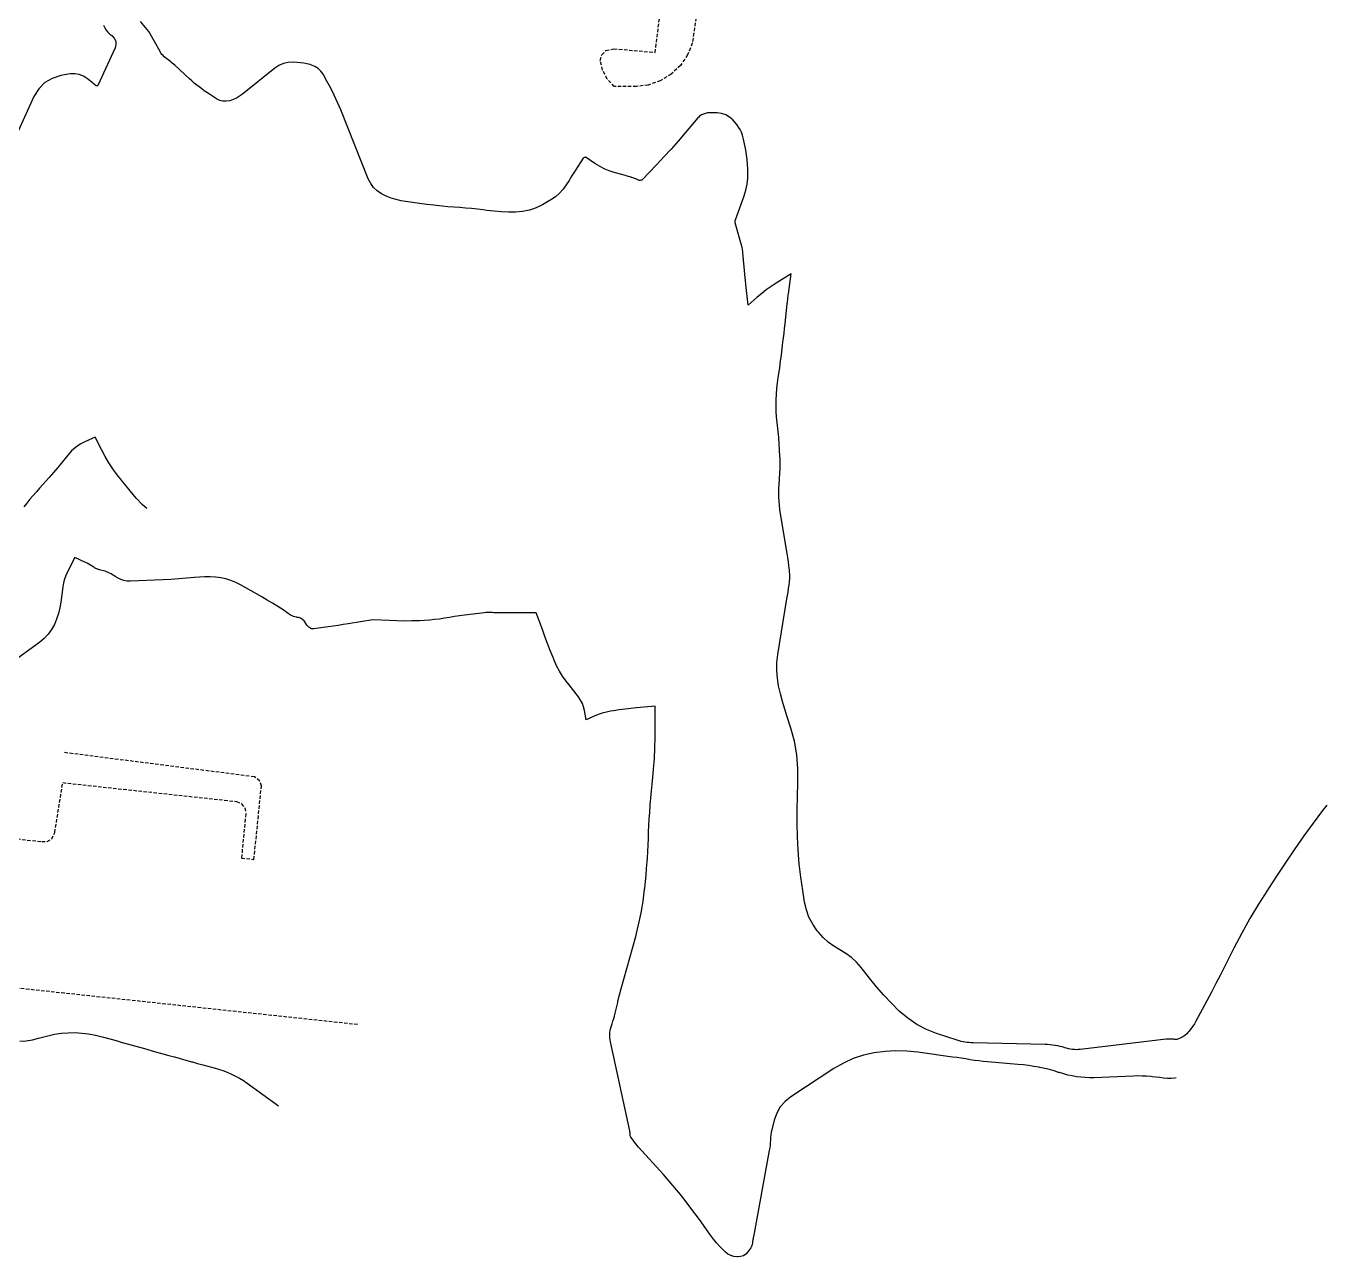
# Model space of a CAD drawing. Header units: inches. Extents: x 179221 to 180407, y 654181 to 655021.
# Drawn here: x 180311 to 180407, y 654275 to 654365.9 of the extents above; entities that cross this region are included whole.
import ezdxf

# ---------------------------------------------------------------- set-up
doc = ezdxf.new("R2010")
doc.units = ezdxf.units.IN
doc.header["$MEASUREMENT"] = 0
doc.linetypes.add('HIDDEN', pattern=[0.375, 0.25, -0.125])
for name, color, linetype in [('1506', 42, 'Continuous'), ('1507', 32, 'Continuous'), ('2404', 6, 'HIDDEN')]:
    doc.layers.add(name, color=color, linetype=linetype)

msp = doc.modelspace()

# ---------------------------------------------------------------- linework, layer by layer
at = {"layer": '1506', "lineweight": -3}
for points, elevation in [([(180407.046, 654308.353), (180406.724, 654307.958), (180406.018, 654307.026), (180405.335, 654306.078), (180404.672, 654305.114), (180404.015, 654304.147), (180403.367, 654303.173), (180402.725, 654302.195), (180402.649, 654302.078), (180401.991, 654301.029), (180401.356, 654299.967), (180400.755, 654298.884), (180400.178, 654297.789), (180399.172, 654295.803), (180398.844, 654295.164), (180398.513, 654294.527), (180398.177, 654293.893), (180397.837, 654293.261), (180397.37, 654292.402), (180397.255, 654292.205), (180397.133, 654292.013), (180396.999, 654291.828), (180396.859, 654291.648), (180396.778, 654291.551), (180396.665, 654291.433), (180396.543, 654291.327), (180396.407, 654291.239), (180396.262, 654291.164), (180396.087, 654291.088), (180396.022, 654291.066), (180395.955, 654291.05), (180395.886, 654291.045), (180395.817, 654291.047), (180395.746, 654291.053), (180395.676, 654291.06), (180395.605, 654291.065), (180395.535, 654291.07), (180395.509, 654291.071), (180395.425, 654291.074), (180395.342, 654291.074), (180395.259, 654291.069), (180395.175, 654291.062), (180388.823, 654290.302), (180388.679, 654290.291), (180388.535, 654290.286), (180388.391, 654290.292), (180388.247, 654290.304), (180388.104, 654290.327), (180387.962, 654290.355), (180387.822, 654290.39), (180387.683, 654290.432), (180387.647, 654290.444), (180387.49, 654290.491), (180387.332, 654290.533), (180387.171, 654290.567), (180387.01, 654290.595), (180386.966, 654290.602), (180386.781, 654290.626), (180386.596, 654290.646), (180386.411, 654290.659), (180386.225, 654290.667), (180380.926, 654290.796), (180380.775, 654290.803), (180380.623, 654290.812), (180380.472, 654290.827), (180380.322, 654290.845), (180380.172, 654290.869), (180380.024, 654290.899), (180379.878, 654290.937), (180379.733, 654290.981), (180378.219, 654291.482), (180377.466, 654291.789), (180376.749, 654292.156), (180376.087, 654292.614), (180375.462, 654293.134), (180374.878, 654293.713), (180374.314, 654294.309), (180373.777, 654294.931), (180373.258, 654295.569), (180372.639, 654296.367), (180372.297, 654296.753), (180371.927, 654297.104), (180371.514, 654297.403), (180371.072, 654297.668), (180370.629, 654297.932), (180370.213, 654298.229), (180369.839, 654298.577), (180369.491, 654298.957), (180369.399, 654299.072), (180369.07, 654299.555), (180368.796, 654300.063), (180368.605, 654300.607), (180368.468, 654301.175), (180368.33, 654302.051), (180368.192, 654303.036), (180368.077, 654304.024), (180367.998, 654305.016), (180367.942, 654306.009), (180367.918, 654307.004), (180367.912, 654308), (180367.935, 654308.994), (180367.977, 654309.989), (180367.981, 654310.048), (180367.98, 654311.065), (180367.905, 654312.071), (180367.717, 654313.063), (180367.453, 654314.044), (180367.177, 654314.881), (180367.001, 654315.443), (180366.836, 654316.008), (180366.69, 654316.578), (180366.555, 654317.151), (180366.463, 654317.728), (180366.414, 654318.306), (180366.432, 654318.885), (180366.493, 654319.466), (180367.167, 654323.582), (180367.208, 654323.835), (180367.249, 654324.088), (180367.288, 654324.341), (180367.327, 654324.594), (180367.356, 654324.848), (180367.372, 654325.102), (180367.37, 654325.356), (180367.356, 654325.611), (180367.347, 654325.715), (180367.315, 654326.022), (180367.279, 654326.328), (180367.236, 654326.634), (180367.188, 654326.939), (180366.698, 654329.865), (180366.652, 654330.177), (180366.614, 654330.489), (180366.589, 654330.803), (180366.572, 654331.118), (180366.567, 654331.433), (180366.57, 654331.747), (180366.584, 654332.062), (180366.606, 654332.376), (180366.615, 654332.486), (180366.641, 654332.855), (180366.658, 654333.225), (180366.661, 654333.595), (180366.656, 654333.965), (180366.65, 654334.133), (180366.63, 654334.587), (180366.602, 654335.04), (180366.563, 654335.493), (180366.517, 654335.945), (180366.44, 654336.619), (180366.403, 654337.034), (180366.377, 654337.451), (180366.371, 654337.867), (180366.378, 654338.285), (180366.401, 654338.702), (180366.433, 654339.118), (180366.477, 654339.533), (180366.531, 654339.947), (180366.566, 654340.195), (180366.633, 654340.667), (180366.698, 654341.14), (180366.759, 654341.613), (180366.819, 654342.087), (180366.874, 654342.534), (180366.914, 654342.874), (180366.954, 654343.213), (180366.992, 654343.553), (180367.03, 654343.892), (180367.191, 654345.397), (180367.201, 654345.486), (180367.211, 654345.575), (180367.222, 654345.664), (180367.233, 654345.754), (180367.245, 654345.843), (180367.257, 654345.932), (180367.269, 654346.021), (180367.281, 654346.11), (180367.49, 654347.6), (180366.362, 654346.892), (180365.999, 654346.653), (180365.645, 654346.403), (180365.302, 654346.137), (180364.967, 654345.86), (180364.31, 654345.29), (180364.135, 654346.806), (180364.128, 654346.866), (180364.122, 654346.926), (180364.116, 654346.986), (180364.11, 654347.047), (180364.105, 654347.107), (180364.1, 654347.167), (180364.094, 654347.228), (180364.089, 654347.288), (180363.889, 654349.436), (180363.872, 654349.533), (180363.346, 654351.352), (180363.342, 654351.371), (180363.339, 654351.39), (180363.339, 654351.409), (180363.341, 654351.428), (180363.352, 654351.505), (180363.356, 654351.524), (180363.36, 654351.543), (180363.365, 654351.561), (180363.371, 654351.58), (180364.011, 654353.346), (180364.14, 654353.78), (180364.234, 654354.218), (180364.277, 654354.665), (180364.285, 654355.117), (180364.277, 654355.328), (180364.256, 654355.678), (180364.225, 654356.027), (180364.181, 654356.375), (180364.128, 654356.722), (180364.084, 654356.972), (180364.042, 654357.192), (180363.994, 654357.411), (180363.939, 654357.628), (180363.88, 654357.844), (180363.803, 654358.052), (180363.711, 654358.251), (180363.593, 654358.437), (180363.46, 654358.614), (180363.165, 654358.956), (180362.915, 654359.177), (180362.643, 654359.349), (180362.335, 654359.445), (180362.004, 654359.49), (180361.463, 654359.493), (180361.383, 654359.489), (180361.304, 654359.482), (180361.225, 654359.467), (180361.148, 654359.448), (180361.071, 654359.423), (180360.997, 654359.395), (180360.924, 654359.361), (180360.853, 654359.325), (180360.78, 654359.279), (180360.715, 654359.231), (180360.655, 654359.176), (180360.599, 654359.116), (180359.657, 654357.996), (180359.143, 654357.397), (180358.621, 654356.805), (180358.087, 654356.223), (180357.546, 654355.649), (180356.478, 654354.539), (180356.448, 654354.516), (180356.431, 654354.509), (180356.413, 654354.503), (180356.338, 654354.487), (180356.319, 654354.485), (180356.301, 654354.485), (180356.283, 654354.488), (180356.265, 654354.494), (180356.111, 654354.561), (180356.015, 654354.6), (180355.919, 654354.638), (180355.822, 654354.673), (180355.724, 654354.706), (180355.699, 654354.714), (180355.588, 654354.749), (180355.477, 654354.784), (180355.365, 654354.816), (180355.253, 654354.848), (180354.409, 654355.084), (180354.031, 654355.209), (180353.665, 654355.359), (180353.315, 654355.544), (180352.977, 654355.753), (180352.351, 654356.184), (180352.333, 654356.193), (180352.315, 654356.199), (180352.295, 654356.2), (180352.275, 654356.198), (180352.193, 654356.178), (180352.174, 654356.171), (180352.157, 654356.162), (180352.129, 654356.133), (180351.545, 654355.24), (180351.425, 654355.055), (180351.307, 654354.87), (180351.19, 654354.684), (180351.074, 654354.498), (180350.873, 654354.172), (180350.636, 654353.843), (180350.372, 654353.543), (180350.066, 654353.284), (180349.733, 654353.054), (180349.114, 654352.689), (180348.643, 654352.461), (180348.158, 654352.285), (180347.652, 654352.189), (180347.13, 654352.146), (180346.598, 654352.156), (180346.067, 654352.179), (180345.537, 654352.223), (180345.008, 654352.28), (180344.744, 654352.313), (180344.311, 654352.365), (180343.877, 654352.411), (180343.442, 654352.449), (180343.007, 654352.482), (180342.572, 654352.513), (180342.137, 654352.549), (180341.703, 654352.591), (180341.269, 654352.636), (180341.088, 654352.657), (180340.564, 654352.719), (180340.041, 654352.787), (180339.519, 654352.863), (180338.998, 654352.943), (180338.689, 654352.993), (180338.308, 654353.076), (180337.937, 654353.184), (180337.579, 654353.33), (180337.23, 654353.502), (180336.919, 654353.721), (180336.646, 654353.974), (180336.431, 654354.277), (180336.253, 654354.613), (180334.215, 654359.711), (180333.986, 654360.252), (180333.742, 654360.786), (180333.478, 654361.311), (180333.2, 654361.828), (180332.912, 654362.339), (180332.744, 654362.567), (180332.55, 654362.762), (180332.315, 654362.906), (180332.054, 654363.016), (180331.95, 654363.046), (180331.717, 654363.105), (180331.482, 654363.153), (180331.244, 654363.186), (180331.004, 654363.209), (180330.714, 654363.227), (180330.342, 654363.207), (180329.987, 654363.136), (180329.655, 654362.988), (180329.341, 654362.789), (180326.96, 654360.869), (180326.742, 654360.713), (180326.515, 654360.576), (180326.273, 654360.467), (180326.022, 654360.375), (180325.769, 654360.335), (180325.522, 654360.338), (180325.284, 654360.406), (180325.053, 654360.515), (180324.522, 654360.861), (180324.329, 654360.99), (180324.138, 654361.122), (180323.949, 654361.257), (180323.763, 654361.396), (180323.581, 654361.539), (180323.401, 654361.686), (180323.225, 654361.837), (180323.053, 654361.992), (180321.961, 654363), (180321.867, 654363.083), (180321.771, 654363.164), (180321.673, 654363.24), (180321.572, 654363.315), (180321.469, 654363.39), (180321.371, 654363.465), (180321.276, 654363.543), (180321.183, 654363.624), (180321.096, 654363.71), (180321.015, 654363.801), (180320.944, 654363.9), (180320.879, 654364.004), (180320.05, 654365.5), (180319.439, 654366.243)], 58.5), ([(180316.707, 654365.949), (180316.79, 654365.762), (180316.892, 654365.588), (180317.024, 654365.437), (180317.177, 654365.3), (180317.324, 654365.189), (180317.495, 654364.991), (180317.601, 654364.775), (180317.611, 654364.536), (180317.556, 654364.279), (180316.285, 654361.516), (180316.259, 654361.487), (180316.231, 654361.47), (180316.197, 654361.471), (180316.161, 654361.482), (180316.12, 654361.512), (180316.08, 654361.542), (180316.041, 654361.573), (180316.002, 654361.604), (180315.517, 654362.008), (180315.222, 654362.193), (180314.913, 654362.322), (180314.58, 654362.367), (180314.233, 654362.355), (180313.545, 654362.24), (180312.911, 654362.03), (180312.356, 654361.72), (180311.916, 654361.26), (180311.554, 654360.699), (180310.407, 654358.123)], 58.5), ([(180319.894, 654330.259), (180319.578, 654330.541), (180319.108, 654331.034), (180318.664, 654331.554), (180317.72, 654332.755), (180317.401, 654333.188), (180317.101, 654333.632), (180316.827, 654334.093), (180316.572, 654334.566), (180316.09, 654335.53), (180315.333, 654335.193), (180314.973, 654335), (180314.637, 654334.776), (180314.337, 654334.507), (180314.061, 654334.206), (180313.957, 654334.074), (180313.644, 654333.685), (180313.328, 654333.3), (180313.006, 654332.92), (180312.679, 654332.543), (180312.224, 654332.026), (180311.985, 654331.755), (180311.745, 654331.484), (180311.506, 654331.213), (180311.266, 654330.942), (180311.033, 654330.666), (180310.812, 654330.382)], 58)]:
    msp.add_lwpolyline(points, dxfattribs=dict(at, elevation=elevation))
at = {"layer": '1507', "lineweight": -3, "elevation": 57.5}
for points in [[(180395.918, 654288.199), (180395.818, 654288.176), (180395.542, 654288.155), (180395.263, 654288.162), (180394.979, 654288.193), (180394.696, 654288.223), (180394.413, 654288.254), (180394.129, 654288.286), (180394.046, 654288.295), (180393.721, 654288.324), (180393.396, 654288.342), (180393.07, 654288.346), (180392.744, 654288.34), (180389.818, 654288.216), (180389.498, 654288.213), (180389.179, 654288.221), (180388.861, 654288.249), (180388.544, 654288.29), (180388.229, 654288.347), (180387.917, 654288.415), (180387.608, 654288.497), (180387.302, 654288.589), (180387.231, 654288.612), (180386.89, 654288.717), (180386.546, 654288.812), (180386.199, 654288.895), (180385.849, 654288.97), (180385.777, 654288.983), (180385.39, 654289.052), (180385.001, 654289.112), (180384.61, 654289.159), (180384.218, 654289.198), (180381.985, 654289.384), (180381.66, 654289.415), (180381.335, 654289.452), (180381.012, 654289.496), (180380.689, 654289.546), (180380.367, 654289.599), (180380.044, 654289.649), (180379.721, 654289.697), (180379.397, 654289.743), (180376.833, 654290.097), (180376.026, 654290.171), (180375.219, 654290.197), (180374.414, 654290.15), (180373.609, 654290.054), (180372.823, 654289.873), (180372.062, 654289.63), (180371.337, 654289.293), (180370.636, 654288.894), (180367.443, 654286.801), (180367.027, 654286.454), (180366.675, 654286.061), (180366.421, 654285.6), (180366.231, 654285.092), (180366.054, 654284.378), (180366.013, 654284.188), (180365.98, 654283.997), (180365.959, 654283.805), (180365.946, 654283.611), (180365.934, 654283.417), (180365.917, 654283.224), (180365.892, 654283.032), (180365.861, 654282.84), (180364.69, 654276.469), (180364.68, 654276.414), (180364.67, 654276.359), (180364.661, 654276.304), (180364.653, 654276.249), (180364.644, 654276.192), (180364.636, 654276.138), (180364.629, 654276.085), (180364.621, 654276.031), (180364.612, 654275.975), (180364.603, 654275.925), (180364.591, 654275.876), (180364.578, 654275.827), (180364.562, 654275.779), (180364.542, 654275.733), (180364.518, 654275.689), (180364.49, 654275.647), (180364.275, 654275.349), (180364.121, 654275.191), (180363.949, 654275.071), (180363.749, 654275.004), (180363.531, 654274.974), (180363.491, 654274.975), (180363.248, 654275.007), (180363.019, 654275.072), (180362.812, 654275.188), (180362.618, 654275.338), (180362.463, 654275.491), (180362.212, 654275.751), (180361.97, 654276.021), (180361.742, 654276.302), (180361.524, 654276.591), (180360.708, 654277.735), (180360.075, 654278.591), (180359.423, 654279.433), (180358.744, 654280.251), (180358.045, 654281.055), (180356.217, 654283.09), (180356.11, 654283.212), (180356.006, 654283.336), (180355.906, 654283.463), (180355.809, 654283.593), (180355.633, 654283.833), (180355.596, 654283.933), (180355.587, 654284.081), (180355.587, 654284.1), (180355.586, 654284.118), (180355.585, 654284.136), (180355.583, 654284.155), (180355.574, 654284.227), (180355.572, 654284.246), (180355.569, 654284.264), (180355.566, 654284.282), (180355.562, 654284.3), (180354.132, 654290.868), (180354.108, 654291.006), (180354.091, 654291.145), (180354.084, 654291.284), (180354.086, 654291.424), (180354.098, 654291.564), (180354.118, 654291.702), (180354.149, 654291.838), (180354.188, 654291.973), (180354.259, 654292.188), (180354.321, 654292.382), (180354.38, 654292.578), (180354.435, 654292.774), (180354.487, 654292.972), (180354.536, 654293.17), (180354.584, 654293.369), (180354.629, 654293.568), (180354.673, 654293.768), (180354.683, 654293.815), (180354.732, 654294.038), (180354.784, 654294.26), (180354.84, 654294.481), (180354.899, 654294.702), (180355.997, 654298.655), (180356.11, 654299.084), (180356.216, 654299.516), (180356.31, 654299.95), (180356.397, 654300.385), (180356.474, 654300.823), (180356.544, 654301.261), (180356.605, 654301.701), (180356.659, 654302.142), (180356.668, 654302.223), (180356.719, 654302.705), (180356.765, 654303.187), (180356.805, 654303.67), (180356.84, 654304.154), (180356.86, 654304.443), (180356.889, 654304.924), (180356.916, 654305.404), (180356.938, 654305.886), (180356.956, 654306.367), (180356.976, 654306.848), (180357, 654307.329), (180357.031, 654307.81), (180357.067, 654308.29), (180357.073, 654308.362), (180357.116, 654308.878), (180357.161, 654309.394), (180357.209, 654309.91), (180357.259, 654310.425), (180357.342, 654311.273), (180357.365, 654311.53), (180357.385, 654311.788), (180357.399, 654312.046), (180357.41, 654312.305), (180357.417, 654312.564), (180357.423, 654312.822), (180357.426, 654313.081), (180357.428, 654313.34), (180357.429, 654314.323), (180357.43, 654314.548), (180357.431, 654314.772), (180357.433, 654314.997), (180357.435, 654315.221), (180357.44, 654315.67), (180356.067, 654315.53), (180355.64, 654315.484), (180355.213, 654315.434), (180354.787, 654315.378), (180354.362, 654315.319), (180354.144, 654315.287), (180353.832, 654315.228), (180353.525, 654315.151), (180353.225, 654315.048), (180352.931, 654314.927), (180352.35, 654314.66), (180352.225, 654315.328), (180352.155, 654315.6), (180352.06, 654315.861), (180351.931, 654316.106), (180351.777, 654316.341), (180351.604, 654316.567), (180351.431, 654316.793), (180351.255, 654317.017), (180351.079, 654317.24), (180350.868, 654317.505), (180350.603, 654317.87), (180350.361, 654318.248), (180350.154, 654318.647), (180349.97, 654319.058), (180349.894, 654319.251), (180349.691, 654319.769), (180349.492, 654320.289), (180349.297, 654320.811), (180349.105, 654321.334), (180348.66, 654322.56), (180345.586, 654322.564), (180345.492, 654322.565), (180345.397, 654322.567), (180345.303, 654322.569), (180345.209, 654322.572), (180345.115, 654322.574), (180345.021, 654322.572), (180344.927, 654322.566), (180344.834, 654322.557), (180343.347, 654322.374), (180342.977, 654322.326), (180342.608, 654322.274), (180342.239, 654322.216), (180341.872, 654322.154), (180341.503, 654322.097), (180341.134, 654322.049), (180340.763, 654322.014), (180340.392, 654321.989), (180340.022, 654321.97), (180339.465, 654321.951), (180338.908, 654321.944), (180338.351, 654321.954), (180337.794, 654321.975), (180336.59, 654322.04), (180334.76, 654321.742), (180334.394, 654321.684), (180334.028, 654321.627), (180333.661, 654321.574), (180333.294, 654321.523), (180332.218, 654321.376), (180332.143, 654321.374), (180332.07, 654321.382), (180332.001, 654321.405), (180331.934, 654321.439), (180331.872, 654321.484), (180331.814, 654321.534), (180331.764, 654321.591), (180331.718, 654321.652), (180331.56, 654321.895), (180331.511, 654321.961), (180331.456, 654322.02), (180331.393, 654322.071), (180331.324, 654322.116), (180331.25, 654322.152), (180331.174, 654322.182), (180331.095, 654322.203), (180331.013, 654322.218), (180330.947, 654322.226), (180330.833, 654322.249), (180330.724, 654322.282), (180330.62, 654322.329), (180330.52, 654322.387), (180329.955, 654322.766), (180329.572, 654323.017), (180329.186, 654323.262), (180328.795, 654323.499), (180328.4, 654323.73), (180326.827, 654324.626), (180326.476, 654324.802), (180326.114, 654324.95), (180325.739, 654325.058), (180325.354, 654325.139), (180324.962, 654325.184), (180324.569, 654325.211), (180324.175, 654325.208), (180323.78, 654325.186), (180323.416, 654325.153), (180322.838, 654325.104), (180322.261, 654325.06), (180321.682, 654325.025), (180321.104, 654324.995), (180318.67, 654324.887), (180318.434, 654324.899), (180318.206, 654324.937), (180317.988, 654325.015), (180317.777, 654325.12), (180317.572, 654325.246), (180317.468, 654325.309), (180317.363, 654325.37), (180317.257, 654325.429), (180317.15, 654325.486), (180317.041, 654325.538), (180316.93, 654325.585), (180316.815, 654325.623), (180316.699, 654325.656), (180316.409, 654325.727), (180316.354, 654325.742), (180316.3, 654325.76), (180316.248, 654325.781), (180316.196, 654325.805), (180316.146, 654325.831), (180316.096, 654325.859), (180316.047, 654325.888), (180315.998, 654325.917), (180315.856, 654326.008), (180315.735, 654326.082), (180315.613, 654326.152), (180315.487, 654326.217), (180315.36, 654326.278), (180314.59, 654326.63), (180314.036, 654325.584), (180313.914, 654325.319), (180313.812, 654325.047), (180313.74, 654324.766), (180313.687, 654324.479), (180313.546, 654323.349), (180313.472, 654322.921), (180313.372, 654322.501), (180313.234, 654322.092), (180313.07, 654321.69), (180312.86, 654321.315), (180312.617, 654320.969), (180312.323, 654320.663), (180311.996, 654320.385), (180308.805, 654318.069)], [(180310.53, 654290.919), (180310.995, 654290.952), (180311.454, 654291.026), (180311.911, 654291.128), (180312.6, 654291.314), (180313.093, 654291.424), (180313.59, 654291.504), (180314.092, 654291.54), (180314.597, 654291.546), (180315.102, 654291.511), (180315.603, 654291.452), (180316.1, 654291.358), (180316.592, 654291.24), (180316.711, 654291.207), (180317.168, 654291.08), (180317.625, 654290.953), (180318.082, 654290.825), (180318.538, 654290.698), (180318.995, 654290.571), (180319.452, 654290.444), (180319.908, 654290.316), (180320.365, 654290.189), (180321.524, 654289.866), (180321.941, 654289.75), (180322.357, 654289.634), (180322.773, 654289.517), (180323.19, 654289.401), (180323.275, 654289.377), (180323.649, 654289.273), (180324.023, 654289.17), (180324.397, 654289.068), (180324.771, 654288.967), (180324.861, 654288.943), (180325.188, 654288.847), (180325.511, 654288.741), (180325.829, 654288.62), (180326.144, 654288.488), (180326.45, 654288.34), (180326.749, 654288.18), (180327.038, 654288.001), (180327.319, 654287.81), (180329.629, 654286.137)]]:
    msp.add_lwpolyline(points, dxfattribs=at)
at = {"layer": '2404'}
for points in [[(180360.73, 654368.35, 58.98), (180360.18, 654364.63, 58.86), (180359.83, 654363.76, 58.83), (180359.3, 654362.98, 58.8), (180358.62, 654362.34, 58.77), (180357.81, 654361.85, 58.74), (180356.93, 654361.54, 58.71), (180356.05, 654361.43, 58.68), (180354.42, 654361.42, 58.71), (180353.9, 654361.98, 58.71), (180353.55, 654362.65, 58.71), (180353.38, 654363.36, 58.71), (180353.5, 654363.77, 58.71), (180353.79, 654364.08, 58.71), (180354.39, 654364.22, 58.71), (180357.44, 654363.95, 58.71), (180359.11, 654377.45, 59.11)], [(180293.17, 654307.64, 57.54), (180312.15, 654305.66, 57.39), (180312.54, 654305.66, 57.39), (180312.88, 654305.85, 57.39), (180313.1, 654306.32, 57.4), (180313.69, 654310.01, 57.39), (180326.52, 654308.62, 57.25), (180326.89, 654308.45, 57.26), (180327.14, 654308.14, 57.27), (180327.2, 654307.7, 57.28), (180326.89, 654304.44, 57.27), (180327.81, 654304.34, 57.27), (180328.36, 654309.77, 57.28), (180328.24, 654310.13, 57.28), (180327.84, 654310.44, 57.28), (180313.83, 654312.23, 57.35)], [(180335.46, 654292.14, 56.88), (180289.77, 654297.03, 57.65)]]:
    msp.add_polyline3d(points, dxfattribs=at)

doc.saveas('drawing.dxf')
